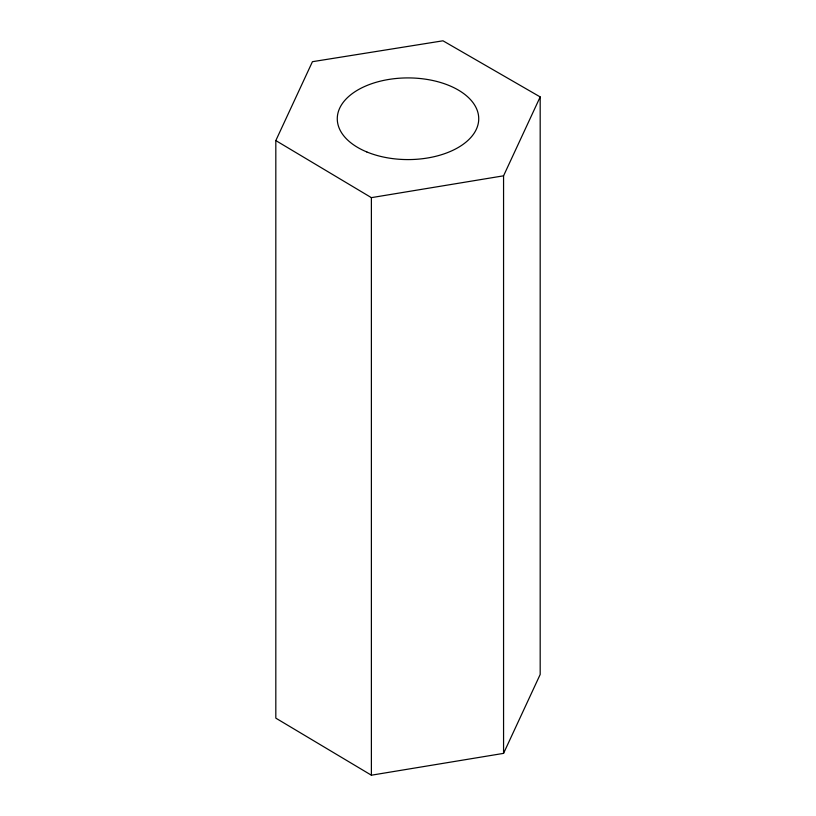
<?xml version="1.0" encoding="UTF-8"?>
<svg xmlns="http://www.w3.org/2000/svg" width="816" height="816" viewBox="0 0 816 816"><rect width="100%" height="100%" fill="white"/><g stroke="black" fill="none" stroke-linecap="round" stroke-linejoin="round"><path stroke-width="1.22" d="M275.818 140.576L312.436 61.69L442.976 40.8L540.182 96.92L540.182 674.475L503.564 753.372L371.382 775.2L275.818 718.141L275.818 140.576L371.382 197.645L503.564 175.817L540.182 96.92M503.564 175.817L503.564 753.372M371.382 197.645L371.382 775.2M366.792 151.939A70.737 40.841 0 0 0 478.39 122.757A70.737 40.841 0 0 0 378.818 81.549A70.737 40.841 0 0 0 366.792 151.939"/></g></svg>
